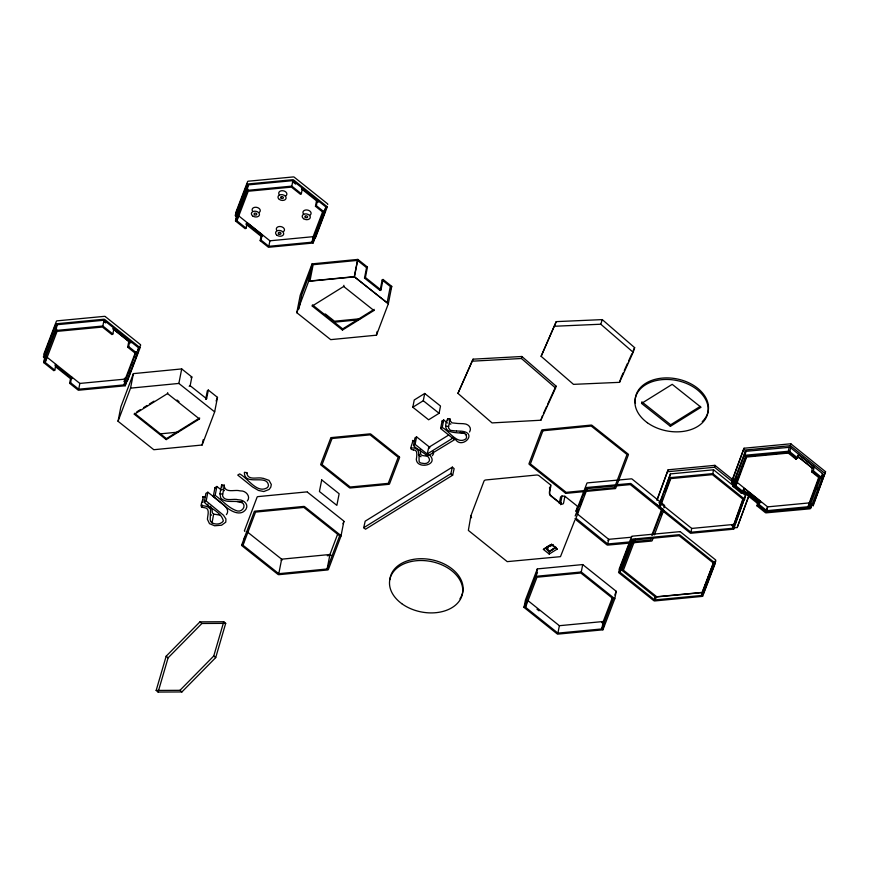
<?xml version="1.0" encoding="UTF-8"?>
<svg xmlns="http://www.w3.org/2000/svg" width="869" height="869" viewBox="0 0 869 869"><rect width="100%" height="100%" fill="white"/><g stroke="black" fill="none" stroke-linecap="round" stroke-linejoin="round"><path stroke-width="1.3" d="M211.917 508.561L212.384 512.829L213.655 514.111L219.64 515.056M221.313 490.018L216.892 486.455L215.143 495.373C222.507 500.49 228.547 508.224 237.335 510.972C241.419 512.167 246.112 507.051 243.103 503.433C236.455 498.991 226.711 504.313 220.791 498.133L219.911 493.777L221.66 484.859L224.365 485.228L224.343 486.173A13.122 9.114 11.1 0 0 224.441 487.172C226.494 493.049 235.271 489.41 239.757 490.811A17.923 12.448 11.1 0 1 240.572 490.909C245.873 490.485 251.119 496.72 247.296 500.978M447.437 422.997L443.711 419.988L442.234 427.515C449.143 430.818 456.975 444.841 465.697 439.041A8.777 6.094 11.1 0 0 466.555 437.335L466.262 434.869A3.433 2.379 11.1 0 0 464.448 433.435C455.28 432.143 440.072 434.239 447.731 418.641L450.023 418.956L448.534 427.276A11.069 7.691 11.1 0 0 448.61 428.113L450.424 430.372L456.355 431.013M450.023 419.032L450.001 419.749A11.069 7.691 11.1 0 0 450.088 420.596L451.902 422.855L457.822 423.485M224.365 485.228L222.594 495.08A13.122 9.114 11.1 0 0 222.692 496.08C224.745 501.967 233.522 498.328 238.008 499.729A17.923 12.448 11.1 0 1 238.823 499.816C243.396 499.74 248.892 504.139 246.101 508.995C240.452 517.587 229.416 510.32 223.952 505.258M549.208 554.042L549.469 551.228L555.552 547.448L551.685 544.363L543.397 549.425L549.208 554.042L557.192 549.078L551.38 544.45L557.192 549.078M420.346 449.382L420.629 454.085A3.433 2.379 11.1 0 0 422.432 455.53L425.886 456.04A8.777 6.094 11.1 0 0 427.602 455.834M217.576 499.892L207.821 492.202L206.192 501.022L223.485 515.23L225.94 518.978L225.777 522.16L221.584 525.202L214.6 525.778L209.494 523.659L207.474 519.477A17.923 12.622 10.5 0 1 207.452 518.891C207.648 515.252 210.287 508.039 204.421 507.67A13.122 9.244 10.5 0 0 202.89 507.463C198.251 507.442 204.182 498.773 203.02 496.59L205.442 497.046M201.554 507.366L202.021 504.846M202.488 502.325L202.955 499.805M210.667 506.258L210.2 519.781L210.754 521.65C213.785 525.093 220.791 524.8 223.355 520.944C221.367 512.037 210.026 508.571 204.28 502.228L205.899 493.407L207.821 492.202M210.2 508.778L207.441 506.54L207.908 504.02M212.025 522.932L213.655 514.111M241.647 545.08L254.215 511.732A1.303 0.912 11.1 0 1 254.867 511.157L303.477 506.442A1.303 0.912 11.1 0 1 304.595 506.638L340.583 535.261A1.303 0.912 11.1 0 1 341.05 536.021M244.493 530.568L257.061 497.231A1.303 0.912 11.1 0 1 257.713 496.644L306.322 491.941A1.303 0.912 11.1 0 1 307.441 492.126M140.55 345.21L139.746 347.35M235.803 212.547L247.535 181.773A1.238 0.869 11.1 0 1 248.154 181.219L293.092 176.95A1.238 0.869 11.1 0 1 294.156 177.135L327.32 203.628A1.238 0.869 11.1 0 1 327.754 204.356L327.689 204.476M70.726 377.635L54.964 365.045L55.909 364.459L54.801 370.118L53.845 370.705L43.689 362.601L44.819 356.822L57.093 324.702L103.987 320.226L138.627 347.872L137.487 353.65L125.223 385.771L78.329 390.246L69.618 383.294L70.726 377.635L71.682 377.037L70.563 382.697L69.618 383.294M54.801 370.118L45.199 362.449L45.883 358.984M43.689 362.601L55.953 330.481L57.093 324.702M136.433 351.489L124.115 384.88L78.721 389.203L79.85 383.435L46.339 356.681M45.199 362.449L57.072 331.371L102.455 327.037L111.916 334.587L112.861 334L102.857 326.005L103.987 320.226M112.861 334L113.98 328.341L113.024 328.927L128.797 341.506L127.678 347.176L135.977 353.792M127.678 347.176L128.634 346.579L129.742 340.92L128.797 341.506M124.115 384.88L125.245 379.101L135.216 352.988M208.321 390.072L206.616 398.784L205.66 399.371L207.365 390.67L208.321 390.072L217.5 397.372L214.654 411.873L202.129 445.015L153.813 449.718L118.032 421.269L120.878 406.768L133.391 373.627L181.708 368.923L191.853 376.994L190.148 385.695L189.192 386.281M125.223 385.771L125.907 382.306M118.032 421.269L130.546 388.139L133.391 373.627M134.326 414.241L134.51 413.275L166.435 438.639L166.24 439.605L134.326 414.241L167.521 393.592L167.706 392.625M214.654 411.873L178.862 383.435L181.708 368.923M247.122 222.736L246.068 228.123L245.156 228.688L235.488 220.965L236.564 215.469L248.241 184.891L292.896 180.633L325.875 206.952L324.789 212.449L313.112 243.027L268.467 247.285L260.168 240.67L261.232 235.282L262.134 234.717L247.122 222.736L246.22 223.3L262.329 236.031M246.068 228.123L236.922 220.835L237.791 216.435M166.24 439.605L199.435 418.956L199.631 417.989L166.435 438.639M235.488 220.965L247.165 190.387L248.241 184.891M202.129 445.015L203.161 439.747M260.168 240.67L261.08 240.105L262.134 234.717M223.735 505.085L213.231 496.557L214.98 487.639L216.892 486.455M318.25 202.162L301.5 188.91L302.401 188.345L317.413 200.326L316.512 200.891L315.447 206.279L323.355 212.59L312.058 242.179L268.836 246.307L269.922 240.8L239.04 216.153M236.922 220.835L248.23 191.234L291.441 187.117L300.446 194.298L301.347 193.744L291.81 186.129L292.896 180.633M301.347 193.744L302.401 188.345M243.005 545.243L255.529 512.102L303.846 507.409L339.638 535.847L327.113 568.989L278.797 573.692L243.005 545.243L243.526 542.614M244.048 539.975L244.558 537.335M315.447 206.279L316.359 205.714L317.413 200.326M296.796 312.699L300.218 295.264L312.08 263.872L357.843 259.418L367.446 267.055L365.404 277.515L364.502 278.08L380.101 290.474L380.991 289.909L383.044 279.449L391.745 286.357L388.324 303.792L376.462 335.184L330.698 339.638L296.796 312.699L308.658 281.306L312.08 263.872M298.947 308.897L301.652 295.123L311.699 268.51M312.058 242.179L313.133 236.683L323.018 210.787M313.112 243.027L313.763 239.725M312.232 306.029L312.46 304.867L342.69 328.895L342.462 330.057L312.232 306.029L343.679 286.477L343.907 285.314M278.797 573.692L281.643 559.18L246.905 531.578M354.28 276.668L357.474 260.396L313.144 264.708L309.951 280.98L354.28 276.668L387.118 302.77L390.311 286.498L382.143 280.014L383.044 279.449M388.324 303.792L354.422 276.853L357.843 259.418M364.502 278.08L366.555 267.619L367.446 267.055M342.462 330.057L373.909 310.505L374.137 309.342M380.101 290.474L382.143 280.014M327.113 568.989L329.959 554.487L337.845 533.62M376.462 335.184L377.189 331.447M412.818 407.235L414.241 399.979L424.702 393.472L440.507 406.029L439.084 413.296L428.623 419.792L412.818 407.235L423.279 400.728L424.702 393.472M413.568 449.914A11.069 7.691 11.1 0 0 412.395 449.751C408.43 449.718 413.525 442.364 412.59 440.507L414.567 440.735M411.113 448.035C420.759 446.775 418.684 455.823 419.151 461.613A3.433 2.379 11.1 0 0 420.954 463.047L424.409 463.557A8.777 6.094 11.1 0 0 426.907 463.166C436.651 457.681 415.719 449.631 413.503 445.384L414.98 437.867L416.577 436.868L429.84 447.372M413.503 445.384L415.1 444.385L416.577 436.868M452.021 437.704L440.626 428.515L442.104 420.987L443.711 419.988M549.458 494.026A1.369 0.793 58.1 0 1 549.469 493.755L550.75 485.043L539.095 475.767A2.737 1.901 11.1 0 0 536.466 475.028L485.89 479.949A2.737 1.901 11.1 0 0 483.99 481.133L470.879 515.828L468.358 530.405L507.224 561.635L560.472 556.66L574.724 520.531M523.996 607.398L525.452 599.979L537.324 568.902L582.719 564.568L616.24 591.322L614.785 598.741L602.912 629.829L557.518 634.153L523.996 607.398L535.869 576.321L537.324 568.902M525.517 607.257L536.988 577.212L580.861 573.019L613.275 598.882L601.793 628.939L557.92 633.121L525.517 607.257L526.484 602.315M550.75 485.043L549.447 491.713A3.422 1.977 58.1 0 0 551.391 496.058L560.69 503.444A3.422 1.977 58.1 0 0 563.59 502.955L564.893 496.275L562.015 496.014L560.592 496.894L559.278 503.575M547.427 550.653L548.382 545.808M551.685 544.363L543.397 549.425M562.015 496.014L560.711 502.684A1.369 0.793 58.1 0 1 559.549 502.879L550.251 495.493A1.369 0.793 58.1 0 1 549.621 494.667M560.733 504.726L561.168 502.499M555.552 547.448L549.382 551.717L545.602 548.154L549.469 551.228M557.92 633.121L559.375 625.702L528.015 600.675M614.785 598.741L581.263 571.987L582.719 564.568M641.55 403.412L641.854 401.858L670.683 424.767L670.379 426.321L641.55 403.412L672.204 384.337L701.033 407.257L670.379 426.321M601.793 628.939L603.249 621.52L612.33 597.731M602.912 629.829L603.879 624.876M714.166 561.309L701.511 595.471L654.607 599.936L619.966 572.291L631.893 539.584M654.607 599.936L655.204 596.884L702.109 592.408L713.427 562.764M701.511 595.471L702.109 592.408M733.012 486.423L741.257 493.147L741.485 492.017M741.257 493.147L743.299 491.756L743.973 488.291L759.821 500.826L759.104 504.476L758.148 505.063L766.295 511.602L809.213 507.648L809.463 506.464M743.299 491.756L735.934 485.836L746.667 457.04L788.292 453.086L795.787 459.104L797.666 458.061L798.372 454.454L814.144 467.033L813.406 470.802L821.846 477.678A1.26 0.88 11.8 0 1 822.041 478.287L810.527 508.474A1.26 0.88 11.8 0 1 809.908 508.821L766.11 512.851A1.26 0.88 11.8 0 1 765.307 512.591L756.997 505.888L757.735 502.119L759.821 500.826M756.997 505.888L758.072 505.215L758.865 501.413L747.231 492.212L758.822 501.446M795.787 459.104L795.961 458.245M759.104 504.476L766.816 510.679L808.442 506.714L819.174 477.917L811.592 471.824L812.309 468.174L814.144 467.033M457.941 393.375L473.062 359.169L521.878 356.496L555.986 386.021L555.563 388.019L540.855 420.227L492.05 422.91L457.941 393.375L473.062 359.169M555.563 388.019L521.454 358.495L521.878 356.496M540.855 420.227L542.365 415.849M629.254 541.984L607.724 543.972L608.702 539.323L576.94 513.612L578.352 509.897M660.038 507.398L670.781 478.602L712.395 474.648L743.288 499.479L732.545 528.276L690.931 532.241L660.038 507.398L660.57 504.867M657.051 500.359L668.131 469.792L714.926 465.339L734.924 481.426M739.4 490.55L745.591 495.536L733.664 529.178L690.54 533.284L658.539 507.55L670.455 473.898L713.579 469.803L733.197 485.575M690.931 532.241L691.724 528.439L660.842 503.596L663.166 497.34M744.798 499.338L712.786 473.605L713.579 469.803M734.522 483.338L714.535 467.261L714.926 465.339M733.012 486.434A1.26 0.88 11.8 0 1 732.828 485.825L733.708 481.654L745.124 451.739A1.26 0.88 11.8 0 1 745.689 451.348L789.476 447.307A1.26 0.88 11.8 0 1 790.301 447.513L822.606 473.681A1.26 0.88 11.8 0 1 822.867 474.289L821.976 478.515M733.295 486.694L733.957 482.61A1.26 0.88 11.8 0 1 733.632 481.947L733.708 481.654M742.332 492.473L734.37 486.021L734.642 484.978M735.934 485.836L736.727 482.034L767.62 506.877L809.235 502.912L819.043 476.614M733.664 484.218L731.557 482.523L744.027 448.23L790.823 443.777L825.55 471.704L813.08 505.997L813.482 504.085M732.893 485.597L744.19 455.91L745.015 451.956M744.19 455.91L744.298 455.693A1.26 0.88 11.8 0 1 744.95 455.28L746.091 451.283M796.612 458.593L788.77 452.228L745.678 456.334L788.737 452.369L796.591 458.723M732.545 528.276L743.147 498.187M733.664 529.178L734.196 526.647M734.511 527.82L737.184 527.559L748.263 497.003M811.592 471.824L812.352 471.346L820.521 477.961L809.191 507.768L766.132 511.743L766.675 509.125M766.295 511.602L766.686 509.701M766.882 508.756L767.088 507.8M766.816 510.679L767.62 506.877M745.265 455.237L788.324 451.261L789.15 447.318M825.148 473.627L790.421 445.699L790.823 443.777M797.666 458.061L789.812 451.695L790.638 447.752M808.442 506.714L809.235 502.912M809.854 504.563L810.006 503.846L808.757 504.433M810.668 508.202L811.494 504.281M820.521 477.961L812.33 471.476L813.406 470.802M821.574 477.407L822.389 473.486M429.145 454.639C440.072 464.719 417.598 469.868 416.36 459.788A15.131 10.504 11.1 0 1 416.338 459.299C417.011 455.269 417.717 449.555 413.622 449.925M737.477 477.374L734.446 485.923L742.365 492.343M415.1 444.385L428.786 455.28L427.233 453.911L428.743 447.35L448.676 435.065M363.72 527.711L365.186 521.183L452.336 467.131L454.139 468.641L452.673 475.169L365.512 529.221L363.72 527.711L450.87 473.659L452.336 467.131M452.923 437.379L453.499 438.769M454.943 438.411C460.776 450.414 478.515 433.501 462.221 431.263A15.131 10.504 11.1 0 0 461.537 431.187L456.681 431.013M156.17 690.442L166.164 656.214L199.957 621.867L223.757 621.748L225.69 623.366L215.708 657.605L181.914 691.941L158.104 692.061L156.17 690.442L179.97 690.323L181.914 691.941M158.104 692.061L168.097 657.833L201.89 623.486L225.69 623.366M179.97 690.323L213.763 655.986L223.757 621.748M541.126 356.312L556.247 321.628L602.271 319.607L634.642 347.654L633.175 352.271L619.532 382.338L573.497 384.359L541.126 356.312L556.247 321.628M633.175 352.271L600.794 324.224L602.271 319.607M619.532 382.338L620.629 378.884M822.791 474.583L822.085 476.44M807.507 507.811L808.398 505.4M656.997 499.686L668.131 469.792M659.332 503.738L670.455 473.898M665.035 492.332L670.64 477.309M731.959 480.611L744.027 448.23M737.194 480.785L741.398 469.51M742.332 467.011L745.602 458.245M735.391 522.888L745.591 495.536M737.184 527.559L749.252 495.189L742.941 490.105M813.938 502.836L825.55 471.704M216.109 401.054L217.5 397.372M390.789 288.866L391.745 286.357M343.016 523.779L343.842 521.509L340.974 536.151L328.428 569.358A1.303 0.912 11.1 0 1 327.776 569.945L279.166 574.648A1.303 0.912 11.1 0 1 278.047 574.463L242.06 545.841A1.303 0.912 11.1 0 1 241.593 545.069M575.875 511.189L577.288 507.474A2.737 1.901 11.1 0 0 576.56 505.541L564.893 496.275M576.169 511.32L586.912 483.218A1.26 0.88 11.8 0 1 587.52 482.871L631.328 478.841A1.26 0.88 11.8 0 1 632.132 479.101L664.416 505.258A1.26 0.88 11.8 0 1 664.611 505.867L663.84 507.952M575.191 515.98L585.945 487.867A1.26 0.88 11.8 0 1 586.553 487.52L630.362 483.49A1.26 0.88 11.8 0 1 631.166 483.751L663.449 509.918A1.26 0.88 11.8 0 1 663.634 510.516L654.39 534.869M579.764 506.192L582.121 500.001M584.011 495.058L586.358 488.867M651.761 535.347L661.646 509.375M651.728 537.531L650.783 540.007L631.948 541.745M652.673 535.054L662.091 510.32L630.329 484.598L587.27 488.574L575.973 518.261L607.724 543.972M661.016 515.371L661.722 513.514M652.977 538.574L652.163 540.648A1.26 0.88 11.8 0 1 651.511 541.061L632.35 542.843M734.37 486.021L745.711 456.192M817.142 489.432L817.848 487.574M54.877 334.293L56.778 329.329M137.682 350.348L138.627 347.872M129.774 373.453L130.546 371.443M132.838 365.425L133.609 363.416M135.912 357.387L136.672 355.388M246.014 194.374L247.893 189.442M316.533 231.415L317.935 227.743M322.138 216.739L323.54 213.068M324.474 210.624L325.875 206.952M326.201 208.364L326.929 206.453M536.054 576.049L537.487 572.291M619.966 572.291L632.23 540.181L679.134 535.706L713.775 563.351M621.9 570.292L633.697 539.41M635.282 539.062L623.41 570.151L656.931 596.905L702.326 592.571L713.721 562.732M614.807 595.059L616.24 591.322M710.321 574.713L711.081 572.704M711.852 570.705L712.623 568.695M713.384 566.686L714.155 564.676M714.915 562.667L715.687 560.668A1.303 0.912 11.1 0 0 715.556 559.864L680.688 532.056A1.303 0.912 11.1 0 0 679.667 531.643M703.434 593.462L715.698 561.352M620.998 377.722L623.182 372.91M624.268 370.509L627.548 363.296M628.635 360.885L631.915 353.672M633.001 351.261L634.642 347.654M543.451 413.459L546.72 406.301M547.807 403.911L555.986 386.021M247.078 184.358L235.314 215.11A1.238 0.869 11.1 0 0 235.434 215.87L237.726 217.674M631.611 536.553L619.26 568.858A1.303 0.912 11.1 0 0 619.38 569.662L619.619 569.825M702.728 596.025L715.089 563.72A1.303 0.912 11.1 0 0 714.959 562.927M469.542 432.002C472.258 427.787 468.217 423.79 463.698 423.746A15.131 10.504 11.1 0 0 463.003 423.67L458.159 423.496M226.407 514.644C231.089 508.767 221.443 503.455 217.815 500.077M432.349 455.714L433.544 453.759L433.197 451.445M455.074 439.356L454.096 439.214M204.28 502.228L206.192 501.022M190.898 377.581L191.853 376.994M136.802 411.852L140.235 409.712M143.667 407.572L147.1 405.443M149.392 404.02L153.976 401.163M324.506 314.567L325.408 314.002L334.489 321.226L360.016 318.738M342.69 328.895L373.018 310.037M213.231 496.557L215.143 495.373M440.626 428.515L442.234 427.515M549.36 487.965L550.783 487.085M670.683 424.767L700.208 406.41M544.993 548.252L550.75 544.678M549.947 546.536L553.205 544.505M549.262 551.641L556.16 547.34M427.331 453.922L452.738 438.193L452.195 437.835M465.958 434.598L465.339 434.75M242.266 501.847L237.28 501.554M615.056 488.595L566.555 493.32A1.303 0.912 11.1 0 1 565.437 493.125M330.6 555.4L327.298 555.736M331.382 437.585L369.716 433.892A1.303 0.912 11.1 0 1 370.835 434.087L399.164 456.703M464.502 433.153L460.114 432.393M308.658 281.306L354.422 276.853M334.12 322.203L358.343 319.846M130.546 388.139L178.862 383.435M159.733 433.913L178.449 432.089M281.643 559.18L329.959 554.487M247.165 190.387L291.81 186.129M269.922 240.8L313.133 236.683M55.953 330.481L102.857 326.005M124.354 378.33L126.309 378.145M79.85 383.435L125.245 379.101M123.789 381.23L125.744 381.046M743.625 450.153L790.421 445.699M667.729 471.715L714.535 467.261M669.662 477.7L712.786 473.605M691.724 528.439L733.349 524.474M731.774 525.636L734.468 525.376M535.869 576.321L581.263 571.987M559.375 625.702L603.249 621.52M601.696 622.66L604.368 622.41M808.93 503.944L810.006 503.846M608.702 539.323L631.578 537.216M629.667 543.092L607.811 545.091A1.26 0.88 11.8 0 1 606.899 544.83L574.811 518.858M655.563 597.839L655.28 597.861A1.303 0.912 11.1 0 1 654.629 597.709M788.324 451.261L788.759 451.261A1.26 0.88 11.8 0 1 789.563 451.511L789.812 451.695M472.649 361.167L521.454 358.495M554.77 326.244L600.794 324.224M679.667 531.665L632.469 536.151A1.303 0.912 11.1 0 0 631.578 536.542M608.778 540.431L608.68 540.431A1.26 0.88 11.8 0 1 607.876 540.17M446.264 426.168L448.545 426.473M219.911 493.777L222.616 494.135M201.402 505.4L207.441 506.54M421.041 456.714L420.444 456.388M449.501 423.431L450.837 424.191M565.458 493.103L529.449 464.502A1.303 0.912 11.1 0 1 528.982 463.731L541.604 430.394A1.303 0.912 11.1 0 1 542.256 429.818L590.866 425.104A1.303 0.912 11.1 0 1 591.985 425.299L627.972 453.922A1.303 0.912 11.1 0 1 628.428 454.693L615.817 488.03A1.303 0.912 11.1 0 1 615.165 488.606M307.42 492.147L343.429 520.748A1.303 0.912 11.1 0 1 343.896 521.519M105.29 316.577L140.148 344.385A1.303 0.912 11.1 0 1 140.604 345.156M420.118 456.182L418.445 454.378M211.558 515.208L210.385 514.09M797.46 456.421L812.309 468.174M222.54 489.214L224.398 490.692M357.474 260.396L366.555 267.619M365.404 277.515L380.991 289.909M343.679 286.477L373.909 310.505M423.279 400.728L439.084 413.296M442.104 420.987L442.951 421.661M190.148 385.695L206.616 398.784M176.983 399.99L179.036 401.619M167.521 393.592L199.435 418.956M214.98 487.639L215.99 488.432M742.952 490.322L757.735 502.119M292.516 181.621L295.612 184.087M316.359 205.714L324.789 212.449M238.258 214.915L236.205 213.263A1.238 0.869 11.1 0 1 235.76 212.536M245.96 224.256L260.396 235.771M261.08 240.105L268.836 246.307M620.575 569.238L656.54 597.937M536.977 609.18L539.073 610.853M103.596 321.269L105.692 322.942M113.024 328.786L130.828 343.005M128.634 346.579L137.487 353.65M45.883 355.66L44.438 354.509A1.303 0.912 11.1 0 1 43.982 353.737L56.344 321.432A1.303 0.912 11.1 0 1 56.996 320.857L104.193 316.37A1.303 0.912 11.1 0 1 105.312 316.555M55.323 365.197L72.116 378.602M45.318 358.56L43.732 357.289M55.42 366.631L69.846 378.145M70.563 382.697L78.721 389.203M797.329 455.899L812.765 468.315M760.842 502.782L747.297 491.887L759.582 501.847M733.012 481.459L735.109 483.153M742.083 490.985L757.866 503.683M655.66 504.085L657.768 505.78M744.038 490.789L757.931 502.043M758.072 505.215L766.132 511.743M658.963 502.347L661.016 503.998M199.957 621.867L201.89 623.486M213.763 655.986L215.708 657.605M166.164 656.214L168.097 657.833M454.617 438.997L455.074 439.377L428.591 455.475M450.87 473.659L452.673 475.169M428.743 447.35L429.601 448.143M139.768 347.459L104.943 319.64A1.303 0.912 11.1 0 0 103.911 319.227L56.724 323.746A1.303 0.912 11.1 0 0 55.833 324.126L43.515 356.453A1.303 0.912 11.1 0 0 43.635 357.246M714.915 562.938L680.09 535.108A1.303 0.912 11.1 0 0 679.058 534.696L631.872 539.214A1.303 0.912 11.1 0 0 630.981 539.595L618.652 571.921A1.303 0.912 11.1 0 0 618.782 572.725L653.651 600.533A1.303 0.912 11.1 0 0 654.683 600.946L701.87 596.427A1.303 0.912 11.1 0 0 702.76 596.047M221.66 484.859L222.095 487.042M412.59 440.507L412.71 441.843M203.02 496.59L203.107 497.568M447.731 418.641L447.85 420.759M399.153 456.703A1.303 0.912 11.1 0 1 399.621 457.463L389.584 483.729A1.303 0.912 11.1 0 1 388.932 484.315L350.576 487.965A1.303 0.912 11.1 0 1 349.457 487.781L321.139 465.165A1.303 0.912 11.1 0 1 320.672 464.404L330.709 438.128A1.303 0.912 11.1 0 1 331.361 437.552M635.456 403.39A36.998 25.701 11.1 0 1 680.568 379.764A36.998 25.701 11.1 0 1 702.25 421.628M471.606 517.75A2.737 1.901 11.1 0 1 470.879 515.828M282.012 560.136A1.303 0.912 11.1 0 1 281.056 560.027M244.906 531.328A1.303 0.912 11.1 0 1 244.45 530.568M331.1 555.15A1.303 0.912 11.1 0 1 330.622 555.432M389.899 579.656A36.998 25.701 11.1 0 1 435.195 560.581A36.998 25.701 11.1 0 1 459.94 598.806M139.811 347.448A1.303 0.912 11.1 0 1 139.931 348.241L127.58 380.557A1.303 0.912 11.1 0 1 126.722 380.948M247.046 184.337A1.238 0.869 11.1 0 1 247.904 183.978L292.831 179.709A1.238 0.869 11.1 0 1 293.798 180.079L326.961 206.561A1.238 0.869 11.1 0 1 327.113 207.3L315.393 238.008A1.238 0.869 11.1 0 1 314.535 238.443M303.683 214.187A4.106 2.857 11.1 0 1 304.487 210.352A4.106 2.857 11.1 0 1 310.037 211.232A4.106 2.857 11.1 0 1 309.929 215.175M279.47 194.938A4.106 2.857 11.1 0 1 280.361 191.071A4.106 2.857 11.1 0 1 285.988 192.136A4.106 2.857 11.1 0 1 285.445 196.079M276.863 230.491A4.106 2.857 11.1 0 1 277.874 226.907A4.106 2.857 11.1 0 1 283.175 227.58A4.106 2.857 11.1 0 1 283.783 231.36M252.466 210.971A4.106 2.857 11.1 0 1 253.987 207.528A4.106 2.857 11.1 0 1 259.223 208.56A4.106 2.857 11.1 0 1 259.342 212.318M247.1 473.279L247.1 473.605A13.122 9.114 11.1 0 0 247.198 474.604C249.251 480.492 258.028 476.853 262.514 478.254A17.923 12.448 11.1 0 1 263.329 478.341L269.021 480.361L271.313 484.489L270.791 487.14L269.162 489.432L263.828 491.539L258.495 490.464L252.477 486.901L237.748 475.071L239.648 473.898C247.926 478.069 257.072 494.309 267.446 487.552A10.395 7.224 11.1 0 0 268.467 485.543C267.294 473.399 244.059 486.836 244.417 472.301L247.122 472.66L247.1 473.279M321.704 479.905L319.423 491.506L336.857 505.367L339.138 493.755L321.704 479.905M542.919 430.774L530.394 463.916L566.186 492.354L614.502 487.65L627.016 454.509L591.235 426.071L542.919 430.774M332.023 438.508L322.084 464.578L350.218 487.009L388.269 483.36L398.208 457.29L370.085 434.858L332.023 438.508M647.383 422.747A36.998 25.701 11.1 0 0 707.485 414.317A36.998 25.701 11.1 0 0 659.799 379.905A36.998 25.701 11.1 0 0 647.383 422.747M401.728 603.64A36.998 25.701 11.1 0 0 461.993 595.569A36.998 25.701 11.1 0 0 414.632 560.929A36.998 25.701 11.1 0 0 401.728 603.64M252.738 215.979A4.106 2.857 11.1 0 0 259.418 215.045A4.106 2.857 11.1 0 0 254.117 211.221A4.106 2.857 11.1 0 0 252.738 215.979M254.53 214.719A1.369 0.956 11.1 0 0 256.757 214.404A1.369 0.956 11.1 0 0 254.986 213.133A1.369 0.956 11.1 0 0 254.53 214.719M276.95 235.227A4.106 2.857 11.1 0 0 283.631 234.293A4.106 2.857 11.1 0 0 278.33 230.47A4.106 2.857 11.1 0 0 276.95 235.227M278.743 233.957A1.369 0.956 11.1 0 0 280.969 233.652A1.369 0.956 11.1 0 0 279.199 232.371A1.369 0.956 11.1 0 0 278.743 233.957M279.351 199.425A4.106 2.857 11.1 0 0 286.031 198.49A4.106 2.857 11.1 0 0 280.73 194.667A4.106 2.857 11.1 0 0 279.351 199.425M281.143 198.165A1.369 0.956 11.1 0 0 283.37 197.85A1.369 0.956 11.1 0 0 281.599 196.579A1.369 0.956 11.1 0 0 281.143 198.165M303.563 218.673A4.106 2.857 11.1 0 0 310.244 217.739A4.106 2.857 11.1 0 0 304.943 213.915A4.106 2.857 11.1 0 0 303.563 218.673M305.356 217.402A1.369 0.956 11.1 0 0 307.583 217.098A1.369 0.956 11.1 0 0 305.812 215.816A1.369 0.956 11.1 0 0 305.356 217.402"/></g></svg>
